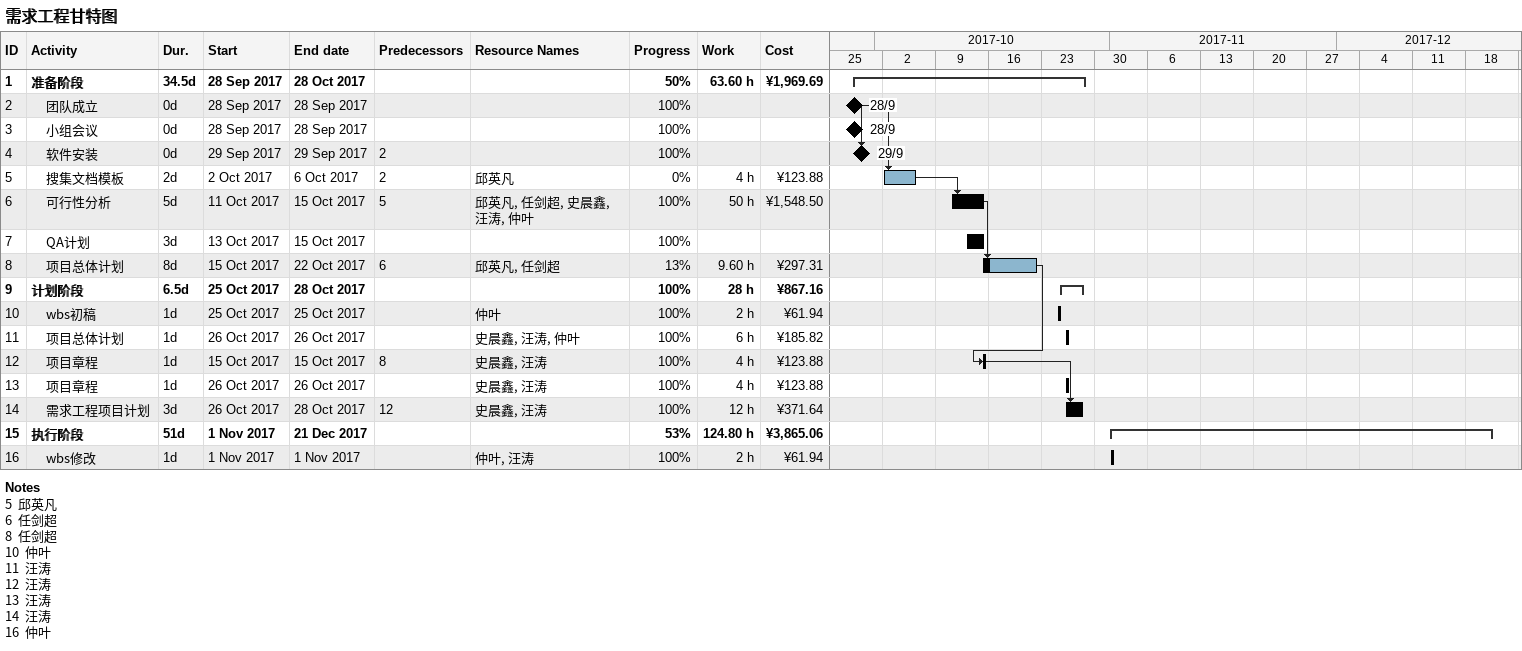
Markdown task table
需求工程甘特图

| ID | Level | Task | Duration | Start | Finish | Predecessors | Resources | % complete | Work (h) | Cost (¥) |
|---|---|---|---|---|---|---|---|---|---|---|
| 1 | 1 | **准备阶段** | 34.5d | 2017-09-28 | 2017-10-28 |  |  | 50 | 63.60 | 1969.69 |
| 2 | 2 | 团队成立 | 0d | 2017-09-28 | 2017-09-28 |  |  | 100 |  |  |
| 3 | 2 | 小组会议 | 0d | 2017-09-28 | 2017-09-28 |  |  | 100 |  |  |
| 4 | 2 | 软件安装 | 0d | 2017-09-29 | 2017-09-29 | 2 |  | 100 |  |  |
| 5 | 2 | 搜集文档模板 | 2d | 2017-10-02 | 2017-10-06 | 2 | 邱英凡 | 0 | 4 | 123.88 |
| 6 | 2 | 可行性分析 | 5d | 2017-10-11 | 2017-10-15 | 5 | 邱英凡, 任剑超, 史晨鑫, 汪涛, 仲叶 | 100 | 50 | 1548.50 |
| 7 | 2 | QA计划 | 3d | 2017-10-13 | 2017-10-15 |  |  | 100 |  |  |
| 8 | 2 | 项目总体计划 | 8d | 2017-10-15 | 2017-10-22 | 6 | 邱英凡, 任剑超 | 13 | 9.60 | 297.31 |
| 9 | 1 | **计划阶段** | 6.5d | 2017-10-25 | 2017-10-28 |  |  | 100 | 28 | 867.16 |
| 10 | 2 | wbs初稿 | 1d | 2017-10-25 | 2017-10-25 |  | 仲叶 | 100 | 2 | 61.94 |
| 11 | 2 | 项目总体计划 | 1d | 2017-10-26 | 2017-10-26 |  | 史晨鑫, 汪涛, 仲叶 | 100 | 6 | 185.82 |
| 12 | 2 | 项目章程 | 1d | 2017-10-15 | 2017-10-15 | 8 | 史晨鑫, 汪涛 | 100 | 4 | 123.88 |
| 13 | 2 | 项目章程 | 1d | 2017-10-26 | 2017-10-26 |  | 史晨鑫, 汪涛 | 100 | 4 | 123.88 |
| 14 | 2 | 需求工程项目计划 | 3d | 2017-10-26 | 2017-10-28 | 12 | 史晨鑫, 汪涛 | 100 | 12 | 371.64 |
| 15 | 1 | **执行阶段** | 51d | 2017-11-01 | 2017-12-21 |  |  | 53 | 124.80 | 3865.06 |
| 16 | 2 | wbs修改 | 1d | 2017-11-01 | 2017-11-01 |  | 仲叶, 汪涛 | 100 | 2 | 61.94 |

Notes
- 5: 邱英凡
- 6: 任剑超
- 8: 任剑超
- 10: 仲叶
- 11: 汪涛
- 12: 汪涛
- 13: 汪涛
- 14: 汪涛
- 16: 仲叶
